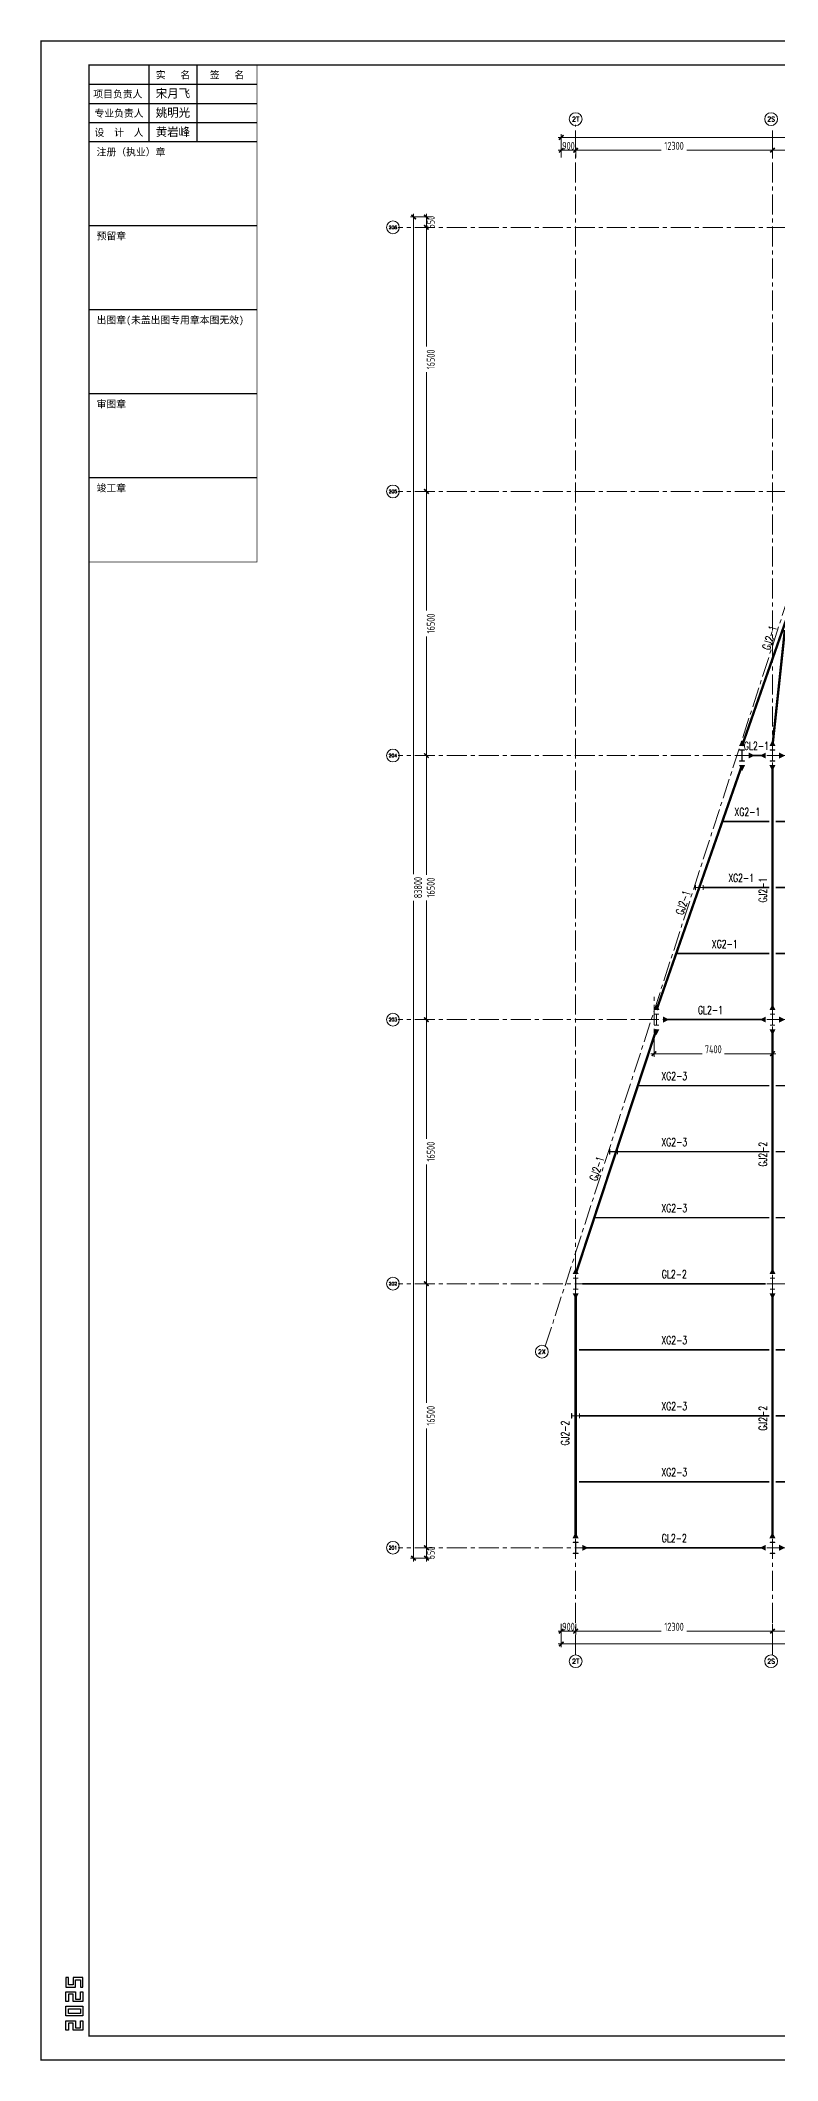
# Model space of a CAD drawing. Extents: x -1201378 to 2367219, y -619313 to 244905.
# Drawn here: x 326489 to 372562, y -96140 to 30085 of the extents above; entities that cross this region are included whole.
import ezdxf
from ezdxf.enums import TextEntityAlignment as Align

# ---------------------------------------------------------------- set-up
doc = ezdxf.new("R2010")
doc.units = 0
doc.header["$LTSCALE"] = 1000
doc.linetypes.add('CENTER', pattern=[2, 1.25, -0.25, 0.25, -0.25])
doc.layers.get('0').update_dxf_attribs({"linetype": 'CONTINUOUS'})
doc.layers.get('Defpoints').update_dxf_attribs({"linetype": 'CONTINUOUS'})
doc.layers.add('0-cxFrame', color=155, linetype='CONTINUOUS')
doc.layers.add('qianming', color=155, linetype='CONTINUOUS')
for name, color, linetype, lineweight in [('0-cxText', 131, 'CONTINUOUS', 25), ('S-axis', 111, 'CONTINUOUS', 0), ('S-bea', 40, 'CONTINUOUS', 0), ('S-col', 2, 'CONTINUOUS', 0), ('S-dote', 5, 'CENTER', 0), ('THIN', 7, 'CONTINUOUS', 0), ('柱间支撑', 6, 'CENTER', 0), ('梁', 4, 'CONTINUOUS', 18)]:
    doc.layers.add(name, color=color, linetype=linetype, lineweight=lineweight)
doc.styles.add('_TCH_AXIS', font='COMPLEX', dxfattribs={"bigfont": 'GBCBIG'})
doc.styles.add('cx_biaoti', font='')
doc.styles.add('cx_tuming', font='simhei.ttf')
doc.styles.add('cx_tuqian1', font='')
doc.styles.add('TSSD_Dimension', font='tssdeng.shx', dxfattribs={"width": 0.7, "bigfont": 'hztxt.shx'})
doc.styles.add('TSSD_Rein', font='tj-romans1.shx', dxfattribs={"width": 0.7, "bigfont": 'tj-hztxt.shx'})
doc.styles.add('图框宋体', font='', dxfattribs={"width": 0.75})
doc.styles.add('黑体', font='simhei.ttf', dxfattribs={"width": 0.8})
doc.styles.get('cx_biaoti').set_extended_font_data('SimSun')
doc.styles.get('cx_tuqian1').set_extended_font_data('SimSun')
doc.styles.get('图框宋体').set_extended_font_data('SimSun')
doc.dimstyles.new('TSSD_200_200', dxfattribs={"dimtxt": 500, "dimasz": 200, "dimexe": 200, "dimexo": 500, "dimgap": 200, "dimtad": 1, "dimdec": 0, "dimzin": 0, "dimdsep": 46, "dimtxsty": 'TSSD_Dimension', "dimblk": 'ARCHTICK', "dimcen": 0, "dimdle": 200, "dimclrt": 7, "dimadec": 0, "dimazin": 0, "dimtfac": 1, "dimtdec": 0, "dimtix": 1, "dimtmove": 2, "dimatfit": 3, "dimfxl": 1, "dimtolj": 1, "dimtzin": 0, "dimarcsym": 0})

# ---------------------------------------------------------------- blocks, each defined once
blk = doc.blocks.new('_ArchTick')
at = {"color": 0, "linetype": 'ByBlock', "const_width": 0.5}
blk.add_lwpolyline([(-0.71, -0.71), (0.71, 0.71)], dxfattribs=at)
blk = doc.blocks.new('*D59')
at = {"layer": 'Defpoints', "color": 0, "transparency": 16777216}
for p in [(-249387, -264748), (-248565, -264098), (-248565, -264748)]:
    blk.add_point(p, dxfattribs=at)
at = {"layer": 'S-axis', "color": 0, "lineweight": -2, "transparency": 16777216}
for p, q in [((-249065, -264098), (-249587, -264098)), ((-249065, -264748), (-249587, -264748)), ((-249387, -263898), (-249387, -264948))]:
    blk.add_line(p, q, dxfattribs=at)
at = {"layer": 'S-axis', "color": 0, "lineweight": -2, "transparency": 16777216, "xscale": 200, "yscale": 200, "zscale": 200}
for p, rotation in [((-249387, -264098), 90), ((-249387, -264748), 270)]:
    blk.add_blockref('_ArchTick', p, dxfattribs=dict(at, rotation=rotation))
at = {"layer": 'S-axis', "color": 7, "transparency": 16777216, "insert": (-249112, -264423), "char_height": 500, "attachment_point": 5, "rotation": 90, "style": 'TSSD_Dimension'}
blk.add_mtext('\\A1;650', dxfattribs=at)
blk = doc.blocks.new('*D60')
at = {"layer": 'Defpoints', "color": 0, "transparency": 16777216}
for p in [(-248565, -247598), (-249387, -264098), (-248565, -264098)]:
    blk.add_point(p, dxfattribs=at)
at = {"layer": 'S-axis', "color": 0, "lineweight": -2, "transparency": 16777216}
for p, q in [((-249387, -247398), (-249387, -255042)), ((-249065, -247598), (-249587, -247598)), ((-249387, -264298), (-249387, -256654)), ((-249065, -264098), (-249587, -264098))]:
    blk.add_line(p, q, dxfattribs=at)
at = {"layer": 'S-axis', "color": 0, "lineweight": -2, "transparency": 16777216, "xscale": 200, "yscale": 200, "zscale": 200}
for p, rotation in [((-249387, -247598), 90), ((-249387, -264098), 270)]:
    blk.add_blockref('_ArchTick', p, dxfattribs=dict(at, rotation=rotation))
at = {"layer": 'S-axis', "color": 7, "transparency": 16777216, "insert": (-249112, -255848), "char_height": 500, "attachment_point": 5, "rotation": 90, "style": 'TSSD_Dimension'}
blk.add_mtext('\\A1;16500', dxfattribs=at)
blk = doc.blocks.new('*D61')
at = {"layer": 'Defpoints', "color": 0, "transparency": 16777216}
for p in [(-248565, -231098), (-249387, -247598), (-248565, -247598)]:
    blk.add_point(p, dxfattribs=at)
at = {"layer": 'S-axis', "color": 0, "lineweight": -2, "transparency": 16777216}
for p, q in [((-249387, -230898), (-249387, -238542)), ((-249065, -231098), (-249587, -231098)), ((-249387, -247798), (-249387, -240154)), ((-249065, -247598), (-249587, -247598))]:
    blk.add_line(p, q, dxfattribs=at)
at = {"layer": 'S-axis', "color": 0, "lineweight": -2, "transparency": 16777216, "xscale": 200, "yscale": 200, "zscale": 200}
for p, rotation in [((-249387, -231098), 90), ((-249387, -247598), 270)]:
    blk.add_blockref('_ArchTick', p, dxfattribs=dict(at, rotation=rotation))
at = {"layer": 'S-axis', "color": 7, "transparency": 16777216, "insert": (-249112, -239348), "char_height": 500, "attachment_point": 5, "rotation": 90, "style": 'TSSD_Dimension'}
blk.add_mtext('\\A1;16500', dxfattribs=at)
blk = doc.blocks.new('*D62')
at = {"layer": 'Defpoints', "color": 0, "transparency": 16777216}
for p in [(-248565, -214598), (-249387, -231098), (-248565, -231098)]:
    blk.add_point(p, dxfattribs=at)
at = {"layer": 'S-axis', "color": 0, "lineweight": -2, "transparency": 16777216}
for p, q in [((-249387, -214398), (-249387, -222042)), ((-249065, -214598), (-249587, -214598)), ((-249387, -231298), (-249387, -223654)), ((-249065, -231098), (-249587, -231098))]:
    blk.add_line(p, q, dxfattribs=at)
at = {"layer": 'S-axis', "color": 0, "lineweight": -2, "transparency": 16777216, "xscale": 200, "yscale": 200, "zscale": 200}
for p, rotation in [((-249387, -214598), 90), ((-249387, -231098), 270)]:
    blk.add_blockref('_ArchTick', p, dxfattribs=dict(at, rotation=rotation))
at = {"layer": 'S-axis', "color": 7, "transparency": 16777216, "insert": (-249112, -222848), "char_height": 500, "attachment_point": 5, "rotation": 90, "style": 'TSSD_Dimension'}
blk.add_mtext('\\A1;16500', dxfattribs=at)
blk = doc.blocks.new('*D63')
at = {"layer": 'Defpoints', "color": 0, "transparency": 16777216}
for p in [(-248565, -198098), (-249387, -214598), (-248565, -214598)]:
    blk.add_point(p, dxfattribs=at)
at = {"layer": 'S-axis', "color": 0, "lineweight": -2, "transparency": 16777216}
for p, q in [((-249065, -198098), (-249587, -198098)), ((-249387, -197898), (-249387, -205542)), ((-249387, -214798), (-249387, -207154)), ((-249065, -214598), (-249587, -214598))]:
    blk.add_line(p, q, dxfattribs=at)
at = {"layer": 'S-axis', "color": 0, "lineweight": -2, "transparency": 16777216, "xscale": 200, "yscale": 200, "zscale": 200}
for p, rotation in [((-249387, -198098), 90), ((-249387, -214598), 270)]:
    blk.add_blockref('_ArchTick', p, dxfattribs=dict(at, rotation=rotation))
at = {"layer": 'S-axis', "color": 7, "transparency": 16777216, "insert": (-249112, -206348), "char_height": 500, "attachment_point": 5, "rotation": 90, "style": 'TSSD_Dimension'}
blk.add_mtext('\\A1;16500', dxfattribs=at)
blk = doc.blocks.new('*D64')
at = {"layer": 'Defpoints', "color": 0, "transparency": 16777216}
for p in [(-248565, -181598), (-249387, -198098), (-248565, -198098)]:
    blk.add_point(p, dxfattribs=at)
at = {"layer": 'S-axis', "color": 0, "lineweight": -2, "transparency": 16777216}
for p, q in [((-249065, -181598), (-249587, -181598)), ((-249387, -181398), (-249387, -189042)), ((-249387, -198298), (-249387, -190654)), ((-249065, -198098), (-249587, -198098))]:
    blk.add_line(p, q, dxfattribs=at)
at = {"layer": 'S-axis', "color": 0, "lineweight": -2, "transparency": 16777216, "xscale": 200, "yscale": 200, "zscale": 200}
for p, rotation in [((-249387, -181598), 90), ((-249387, -198098), 270)]:
    blk.add_blockref('_ArchTick', p, dxfattribs=dict(at, rotation=rotation))
at = {"layer": 'S-axis', "color": 7, "transparency": 16777216, "insert": (-249112, -189848), "char_height": 500, "attachment_point": 5, "rotation": 90, "style": 'TSSD_Dimension'}
blk.add_mtext('\\A1;16500', dxfattribs=at)
blk = doc.blocks.new('*D65')
at = {"layer": 'Defpoints', "color": 0, "transparency": 16777216}
for p in [(-249387, -181598), (-248565, -180948), (-248565, -181598)]:
    blk.add_point(p, dxfattribs=at)
at = {"layer": 'S-axis', "color": 0, "lineweight": -2, "transparency": 16777216}
for p, q in [((-249065, -180948), (-249587, -180948)), ((-249065, -181598), (-249587, -181598)), ((-249387, -180748), (-249387, -181798))]:
    blk.add_line(p, q, dxfattribs=at)
at = {"layer": 'S-axis', "color": 0, "lineweight": -2, "transparency": 16777216, "xscale": 200, "yscale": 200, "zscale": 200}
for p, rotation in [((-249387, -180948), 90), ((-249387, -181598), 270)]:
    blk.add_blockref('_ArchTick', p, dxfattribs=dict(at, rotation=rotation))
at = {"layer": 'S-axis', "color": 7, "transparency": 16777216, "insert": (-249112, -181273), "char_height": 500, "attachment_point": 5, "rotation": 90, "style": 'TSSD_Dimension'}
blk.add_mtext('\\A1;650', dxfattribs=at)
blk = doc.blocks.new('*D66')
at = {"layer": 'Defpoints', "color": 0, "transparency": 16777216}
for p in [(-240958, -268348), (-240058, -268348), (-240058, -269308)]:
    blk.add_point(p, dxfattribs=at)
at = {"layer": 'S-axis', "color": 0, "lineweight": -2, "transparency": 16777216}
for p, q in [((-240958, -268848), (-240958, -269508)), ((-240058, -268848), (-240058, -269508)), ((-241158, -269308), (-239858, -269308))]:
    blk.add_line(p, q, dxfattribs=at)
at = {"layer": 'S-axis', "color": 0, "lineweight": -2, "transparency": 16777216, "xscale": 200, "yscale": 200, "zscale": 200, "rotation": 180}
blk.add_blockref('_ArchTick', (-240958, -269308), dxfattribs=at)
at = {"layer": 'S-axis', "color": 0, "lineweight": -2, "transparency": 16777216, "xscale": 200, "yscale": 200, "zscale": 200}
blk.add_blockref('_ArchTick', (-240058, -269308), dxfattribs=at)
at = {"layer": 'S-axis', "color": 7, "transparency": 16777216, "insert": (-240508, -269033), "char_height": 500, "attachment_point": 5, "style": 'TSSD_Dimension'}
blk.add_mtext('\\A1;900', dxfattribs=at)
blk = doc.blocks.new('*D67')
at = {"layer": 'Defpoints', "color": 0, "transparency": 16777216}
for p in [(-240058, -268348), (-227758, -268348), (-227758, -269308)]:
    blk.add_point(p, dxfattribs=at)
at = {"layer": 'S-axis', "color": 0, "lineweight": -2, "transparency": 16777216}
for p, q in [((-240058, -268848), (-240058, -269508)), ((-227758, -268848), (-227758, -269508)), ((-240258, -269308), (-234714, -269308)), ((-227558, -269308), (-233103, -269308))]:
    blk.add_line(p, q, dxfattribs=at)
at = {"layer": 'S-axis', "color": 0, "lineweight": -2, "transparency": 16777216, "xscale": 200, "yscale": 200, "zscale": 200, "rotation": 180}
blk.add_blockref('_ArchTick', (-240058, -269308), dxfattribs=at)
at = {"layer": 'S-axis', "color": 0, "lineweight": -2, "transparency": 16777216, "xscale": 200, "yscale": 200, "zscale": 200}
blk.add_blockref('_ArchTick', (-227758, -269308), dxfattribs=at)
at = {"layer": 'S-axis', "color": 7, "transparency": 16777216, "insert": (-233908, -269033), "char_height": 500, "attachment_point": 5, "style": 'TSSD_Dimension'}
blk.add_mtext('\\A1;12300', dxfattribs=at)
blk = doc.blocks.new('*D68')
at = {"layer": 'Defpoints', "color": 0, "transparency": 16777216}
for p in [(-227758, -268348), (-218758, -268348), (-218758, -269308)]:
    blk.add_point(p, dxfattribs=at)
at = {"layer": 'S-axis', "color": 0, "lineweight": -2, "transparency": 16777216}
for p, q in [((-227758, -268848), (-227758, -269508)), ((-218758, -268848), (-218758, -269508)), ((-227958, -269308), (-223957, -269308)), ((-218558, -269308), (-222560, -269308))]:
    blk.add_line(p, q, dxfattribs=at)
at = {"layer": 'S-axis', "color": 0, "lineweight": -2, "transparency": 16777216, "xscale": 200, "yscale": 200, "zscale": 200, "rotation": 180}
blk.add_blockref('_ArchTick', (-227758, -269308), dxfattribs=at)
at = {"layer": 'S-axis', "color": 0, "lineweight": -2, "transparency": 16777216, "xscale": 200, "yscale": 200, "zscale": 200}
blk.add_blockref('_ArchTick', (-218758, -269308), dxfattribs=at)
at = {"layer": 'S-axis', "color": 7, "transparency": 16777216, "insert": (-223258, -269033), "char_height": 500, "attachment_point": 5, "style": 'TSSD_Dimension'}
blk.add_mtext('\\A1;9000', dxfattribs=at)
blk = doc.blocks.new('*D92')
at = {"layer": 'Defpoints', "color": 0, "transparency": 16777216}
for p in [(-240958, -268448), (-82958, -268448), (-82958, -270108)]:
    blk.add_point(p, dxfattribs=at)
at = {"layer": 'S-axis', "color": 0, "lineweight": -2, "transparency": 16777216}
for p, q in [((-241158, -270108), (-162899, -270108)), ((-240958, -268948), (-240958, -270308)), ((-82758, -270108), (-161018, -270108)), ((-82958, -268948), (-82958, -270308))]:
    blk.add_line(p, q, dxfattribs=at)
at = {"layer": 'S-axis', "color": 0, "lineweight": -2, "transparency": 16777216, "xscale": 200, "yscale": 200, "zscale": 200, "rotation": 180}
blk.add_blockref('_ArchTick', (-240958, -270108), dxfattribs=at)
at = {"layer": 'S-axis', "color": 0, "lineweight": -2, "transparency": 16777216, "xscale": 200, "yscale": 200, "zscale": 200}
blk.add_blockref('_ArchTick', (-82958, -270108), dxfattribs=at)
at = {"layer": 'S-axis', "color": 7, "transparency": 16777216, "insert": (-161958, -269833), "char_height": 500, "attachment_point": 5, "style": 'TSSD_Dimension'}
blk.add_mtext('\\A1;158000', dxfattribs=at)
blk = doc.blocks.new('*D93')
at = {"layer": 'Defpoints', "color": 0, "transparency": 16777216}
for p in [(-240958, -177738), (-240058, -176778), (-240058, -177738)]:
    blk.add_point(p, dxfattribs=at)
at = {"layer": 'S-axis', "color": 0, "lineweight": -2, "transparency": 16777216}
for p, q in [((-240958, -177238), (-240958, -176578)), ((-240058, -177238), (-240058, -176578)), ((-241158, -176778), (-239858, -176778))]:
    blk.add_line(p, q, dxfattribs=at)
at = {"layer": 'S-axis', "color": 0, "lineweight": -2, "transparency": 16777216, "xscale": 200, "yscale": 200, "zscale": 200, "rotation": 180}
blk.add_blockref('_ArchTick', (-240958, -176778), dxfattribs=at)
at = {"layer": 'S-axis', "color": 0, "lineweight": -2, "transparency": 16777216, "xscale": 200, "yscale": 200, "zscale": 200}
blk.add_blockref('_ArchTick', (-240058, -176778), dxfattribs=at)
at = {"layer": 'S-axis', "color": 7, "transparency": 16777216, "insert": (-240508, -176503), "char_height": 500, "attachment_point": 5, "style": 'TSSD_Dimension'}
blk.add_mtext('\\A1;900', dxfattribs=at)
blk = doc.blocks.new('*D94')
at = {"layer": 'Defpoints', "color": 0, "transparency": 16777216}
for p in [(-240058, -177738), (-227758, -176778), (-227758, -177738)]:
    blk.add_point(p, dxfattribs=at)
at = {"layer": 'S-axis', "color": 0, "lineweight": -2, "transparency": 16777216}
for p, q in [((-240058, -177238), (-240058, -176578)), ((-227758, -177238), (-227758, -176578)), ((-240258, -176778), (-234714, -176778)), ((-227558, -176778), (-233103, -176778))]:
    blk.add_line(p, q, dxfattribs=at)
at = {"layer": 'S-axis', "color": 0, "lineweight": -2, "transparency": 16777216, "xscale": 200, "yscale": 200, "zscale": 200, "rotation": 180}
blk.add_blockref('_ArchTick', (-240058, -176778), dxfattribs=at)
at = {"layer": 'S-axis', "color": 0, "lineweight": -2, "transparency": 16777216, "xscale": 200, "yscale": 200, "zscale": 200}
blk.add_blockref('_ArchTick', (-227758, -176778), dxfattribs=at)
at = {"layer": 'S-axis', "color": 7, "transparency": 16777216, "insert": (-233908, -176503), "char_height": 500, "attachment_point": 5, "style": 'TSSD_Dimension'}
blk.add_mtext('\\A1;12300', dxfattribs=at)
blk = doc.blocks.new('*D95')
at = {"layer": 'Defpoints', "color": 0, "transparency": 16777216}
for p in [(-227758, -177738), (-218758, -176778), (-218758, -177738)]:
    blk.add_point(p, dxfattribs=at)
at = {"layer": 'S-axis', "color": 0, "lineweight": -2, "transparency": 16777216}
for p, q in [((-227758, -177238), (-227758, -176578)), ((-218758, -177238), (-218758, -176578)), ((-227958, -176778), (-223957, -176778)), ((-218558, -176778), (-222560, -176778))]:
    blk.add_line(p, q, dxfattribs=at)
at = {"layer": 'S-axis', "color": 0, "lineweight": -2, "transparency": 16777216, "xscale": 200, "yscale": 200, "zscale": 200, "rotation": 180}
blk.add_blockref('_ArchTick', (-227758, -176778), dxfattribs=at)
at = {"layer": 'S-axis', "color": 0, "lineweight": -2, "transparency": 16777216, "xscale": 200, "yscale": 200, "zscale": 200}
blk.add_blockref('_ArchTick', (-218758, -176778), dxfattribs=at)
at = {"layer": 'S-axis', "color": 7, "transparency": 16777216, "insert": (-223258, -176503), "char_height": 500, "attachment_point": 5, "style": 'TSSD_Dimension'}
blk.add_mtext('\\A1;9000', dxfattribs=at)
blk = doc.blocks.new('*D112')
at = {"layer": 'Defpoints', "color": 0, "transparency": 16777216}
for p in [(-82958, -175978), (-240958, -177638), (-82958, -177638)]:
    blk.add_point(p, dxfattribs=at)
at = {"layer": 'S-axis', "color": 0, "lineweight": -2, "transparency": 16777216}
for p, q in [((-241158, -175978), (-162899, -175978)), ((-240958, -177138), (-240958, -175778)), ((-82758, -175978), (-161018, -175978)), ((-82958, -177138), (-82958, -175778))]:
    blk.add_line(p, q, dxfattribs=at)
at = {"layer": 'S-axis', "color": 0, "lineweight": -2, "transparency": 16777216, "xscale": 200, "yscale": 200, "zscale": 200, "rotation": 180}
blk.add_blockref('_ArchTick', (-240958, -175978), dxfattribs=at)
at = {"layer": 'S-axis', "color": 0, "lineweight": -2, "transparency": 16777216, "xscale": 200, "yscale": 200, "zscale": 200}
blk.add_blockref('_ArchTick', (-82958, -175978), dxfattribs=at)
at = {"layer": 'S-axis', "color": 7, "transparency": 16777216, "insert": (-161958, -175703), "char_height": 500, "attachment_point": 5, "style": 'TSSD_Dimension'}
blk.add_mtext('\\A1;158000', dxfattribs=at)
blk = doc.blocks.new('*D114')
at = {"layer": 'Defpoints', "color": 0, "transparency": 16777216}
for p in [(-248665, -180948), (-250187, -264748), (-248665, -264748)]:
    blk.add_point(p, dxfattribs=at)
at = {"layer": 'S-axis', "color": 0, "lineweight": -2, "transparency": 16777216}
for p, q in [((-249165, -180948), (-250387, -180948)), ((-250187, -180748), (-250187, -222015)), ((-250187, -264948), (-250187, -223681)), ((-249165, -264748), (-250387, -264748))]:
    blk.add_line(p, q, dxfattribs=at)
at = {"layer": 'S-axis', "color": 0, "lineweight": -2, "transparency": 16777216, "xscale": 200, "yscale": 200, "zscale": 200}
for p, rotation in [((-250187, -180948), 90), ((-250187, -264748), 270)]:
    blk.add_blockref('_ArchTick', p, dxfattribs=dict(at, rotation=rotation))
at = {"layer": 'S-axis', "color": 7, "transparency": 16777216, "insert": (-249912, -222848), "char_height": 500, "attachment_point": 5, "rotation": 90, "style": 'TSSD_Dimension'}
blk.add_mtext('\\A1;83800', dxfattribs=at)
blk = doc.blocks.new('*D116')
at = {"layer": 'Defpoints', "color": 0, "transparency": 16777216}
for p in [(-235158, -232188), (-227758, -232188), (-227758, -233226)]:
    blk.add_point(p, dxfattribs=at)
at = {"layer": 'S-axis', "color": 0, "lineweight": -2, "transparency": 16777216}
for p, q in [((-235358, -233226), (-232157, -233226)), ((-235158, -232688), (-235158, -233426)), ((-227558, -233226), (-230760, -233226)), ((-227758, -232688), (-227758, -233426))]:
    blk.add_line(p, q, dxfattribs=at)
at = {"layer": 'S-axis', "color": 0, "lineweight": -2, "transparency": 16777216, "xscale": 200, "yscale": 200, "zscale": 200, "rotation": 180}
blk.add_blockref('_ArchTick', (-235158, -233226), dxfattribs=at)
at = {"layer": 'S-axis', "color": 0, "lineweight": -2, "transparency": 16777216, "xscale": 200, "yscale": 200, "zscale": 200}
blk.add_blockref('_ArchTick', (-227758, -233226), dxfattribs=at)
at = {"layer": 'S-axis', "color": 7, "transparency": 16777216, "insert": (-231458, -232951), "char_height": 500, "attachment_point": 5, "style": 'TSSD_Dimension'}
blk.add_mtext('\\A1;7400', dxfattribs=at)
blk = doc.blocks.new('nt66')
at = {"layer": 'S-col'}
blk.add_lwpolyline([(-195790, 766820), (-195490, 766820), (-195490, 766808), (-195636, 766808), (-195636, 766132), (-195490, 766132), (-195490, 766120), (-195790, 766120), (-195790, 766132), (-195644, 766132), (-195644, 766808), (-195790, 766808)], close=True, dxfattribs=at)
blk = doc.blocks.new('33333')
for p in [(-79117, -76900), (-77214, -76900), (-84464, -93400), (-77214, -93400), (-89514, -109900), (-77214, -109900), (-89514, -126400), (-77214, -126400)]:
    blk.add_blockref('nt66', p)
blk = doc.blocks.new('zjcx_lan_xinxi(Dragon)')
for p, q in [((7000, -3200), (0, -3200)), ((7000, -6700), (0, -6700)), ((7000, -10200), (0, -10200)), ((7000, -13700), (0, -13700)), ((7000, -17200), (0, -17200))]:
    blk.add_line(p, q)
at = {"const_width": 25}
blk.add_lwpolyline([(0, -20700), (7000, -20700), (7000, 0), (0, 0)], close=True, dxfattribs=at)
for points in [[(2500, -3200), (2500, 0)], [(4500, -3200), (4500, 0)], [(0, -800), (7000, -800)], [(0, -1600), (7000, -1600)], [(0, -2400), (7000, -2400)]]:
    blk.add_lwpolyline(points)
for points in [[(7000, -3200), (7000, 0)], [(0, -3200), (7000, -3200)], [(0, -20700), (7000, -20700), (7000, -3200)], [(0, -20700), (7000, -20700)]]:
    blk.add_lwpolyline(points, dxfattribs=at)
at = {"style": '图框宋体'}
for s, p in [('实   名', (3500, -400)), ('签   名', (5750, -400)), ('项目负责人', (1204, -1200)), ('专业负责人', (1250, -2000)), ('设  计  人', (1250, -2800))]:
    blk.add_text(s, height=300, dxfattribs=at).set_placement(p, align=Align.MIDDLE)
for s, p in [('注册（执业）章', (318, -3771)), ('预留章', (318, -7271)), ('出图章(未盖出图专用章本图无效)', (318, -10771)), ('审图章', (318, -14271)), ('竣工章', (318, -17771))]:
    blk.add_text(s, height=300, dxfattribs=at).set_placement(p)
blk = doc.blocks.new('T-信息(Dragon)')
at = {"layer": '0-cxFrame'}
blk.add_blockref('zjcx_lan_xinxi(Dragon)', (0, 0), dxfattribs=at)
at = {"layer": 'qianming', "color": 3, "style": 'cx_biaoti'}
for s, p in [('宋月飞', (3497, -1185)), ('姚明光', (3497, -1985)), ('黄岩峰', (3497, -2785))]:
    blk.add_text(s, height=350, dxfattribs=at).set_placement(p, align=Align.MIDDLE_CENTER)
blk = doc.blocks.new('TK22.A0 L(Dragon)')
at = {"layer": '0-cxFrame', "color": 7, "const_width": 0.5}
blk.add_lwpolyline([(0, 0), (-1486, 0), (-1486, 841), (0, 841)], close=True, dxfattribs=at)
at = {"layer": '0-cxFrame', "const_width": 0.5}
blk.add_lwpolyline([(-80, 10), (-1466, 10), (-1466, 831), (-80, 831)], close=True, dxfattribs=at)
at = {"layer": 'Defpoints', "color": 2}
for points in [[(-1474.6, 34.37), (-1475.6, 34.37), (-1475.6, 30.37), (-1471.6, 30.37), (-1471.6, 33.37), (-1469.6, 33.37), (-1469.6, 30.37), (-1468.6, 30.37), (-1468.6, 34.37), (-1472.6, 34.37), (-1472.6, 31.37), (-1474.6, 31.37), (-1474.6, 34.37)], [(-1474.6, 24.37), (-1475.6, 24.37), (-1475.6, 28.37), (-1471.6, 28.37), (-1471.6, 25.37), (-1469.6, 25.37), (-1469.6, 28.37), (-1468.6, 28.37), (-1468.6, 24.37), (-1472.6, 24.37), (-1472.6, 27.37), (-1474.6, 27.37), (-1474.6, 24.37)], [(-1474.6, 12.37), (-1475.6, 12.37), (-1475.6, 16.37), (-1471.6, 16.37), (-1471.6, 13.37), (-1469.6, 13.37), (-1469.6, 16.37), (-1468.6, 16.37), (-1468.6, 12.37), (-1472.6, 12.37), (-1472.6, 15.37), (-1474.6, 15.37), (-1474.6, 12.37)]]:
    blk.add_lwpolyline(points, dxfattribs=at)
for points in [[(-1475.6, 18.37), (-1475.6, 22.37), (-1468.6, 22.37), (-1468.6, 18.37)], [(-1474.6, 19.37), (-1474.6, 21.37), (-1469.6, 21.37), (-1469.6, 19.37)]]:
    blk.add_lwpolyline(points, close=True, dxfattribs=at)
at = {"layer": '0-cxFrame', "xscale": 0.009999999999999998, "yscale": 0.009999999999999998, "zscale": 0.009999999999999998}
blk.add_blockref('T-信息(Dragon)', (-1466, 831), dxfattribs=at)
at = {"style": '黑体', "flags": 4}
blk.add_attdef('图幅', text='', height=3.3, dxfattribs=at).set_placement((-40, 3), align=Align.RIGHT)
at = {"layer": '0-cxText', "flags": 4}
for tag, height, style, p in [('建设单位', 3.5, 'cx_tuming', (-45, 240)), ('项目名称', 3.5, 'cx_tuming', (-45, 210)), ('子项名称', 3.5, 'cx_tuming', (-45, 180)), ('工程编号', 3.3, 'cx_tuqian1', (-35, 165)), ('图名1', 3.5, 'cx_tuming', (-45, 87)), ('图名2', 3.5, 'cx_tuming', (-45, 79)), ('图名3', 3.5, 'cx_tuming', (-45, 71)), ('出图日期', 3.3, 'cx_tuqian1', (-39, 60)), ('专业', 3.3, 'cx_tuqian1', (-55, 52)), ('图号', 3.3, 'cx_tuqian1', (-55, 44)), ('版次', 3.3, 'cx_tuqian1', (-20, 44))]:
    blk.add_attdef(tag, text='', height=height, dxfattribs=dict(at, style=style)).set_placement(p, align=Align.MIDDLE)
at = {"layer": 'Defpoints', "color": 6, "flags": 4}
for tag, height, style, p in [('tufu', 3.3, '黑体', (-12, 12)), ('dwfname', 4, 'cx_tuqian1', (-80, 3))]:
    blk.add_attdef(tag, text='', height=height, dxfattribs=dict(at, style=style)).set_placement(p, align=Align.RIGHT)
blk = doc.blocks.new('2#轴网')
at = {"layer": 'S-axis'}
for centre in [(-240058.5, -174832), (-227843.4, -174832), (-251479.7, -181597), (-251479.7, -198097), (-251479.7, -214597), (-251479.7, -231097), (-251479.7, -247597), (-242170.8, -251846.6), (-251479.7, -264097), (-240058.5, -271187), (-227843.4, -271187)]:
    blk.add_circle(centre, 400, dxfattribs=at)
at = {"layer": 'S-dote'}
for p, q in [((-240058.5, -270787), (-240058.5, -175198.2)), ((-227758.5, -270787), (-227758.5, -175298.2)), ((-74854.3, -181598.2), (-251154.3, -181598.2)), ((-74854.3, -198098.2), (-251154.3, -198098.2)), ((-74854.3, -214598.2), (-251154.3, -214598.2)), ((-235158.5, -233428.2), (-235158.5, -229638.2)), ((-74854.3, -231098.2), (-251154.3, -231098.2)), ((-74854.3, -247598.2), (-251154.3, -247598.2)), ((-74854.3, -264098.2), (-251154.3, -264098.2))]:
    blk.add_line(p, q, dxfattribs=at)
blk.add_lwpolyline([(-241957, -251508.6), (-218110.9, -178014.1)], dxfattribs=at)
at = {"layer": 'S-axis', "style": '_TCH_AXIS'}
for s, height, p, p2 in [('2T', 288.12, (-240298.6, -174976.1), (-239818.4, -174976.1)), ('2S', 294.28, (-228081.6, -174979.2), (-227605.1, -174979.2)), ('206', 202.97, (-251740.6, -181698.5), (-251218.7, -181698.5)), ('205', 202.97, (-251740.6, -198198.5), (-251218.7, -198198.5)), ('204', 196.63, (-251741.8, -214695.4), (-251217.5, -214695.4)), ('203', 202.97, (-251740.6, -231198.5), (-251218.7, -231198.5)), ('202', 202.97, (-251740.6, -247698.5), (-251218.7, -247698.5)), ('2X', 270.86, (-242415.9, -251982), (-241925.8, -251982)), ('201', 220.59, (-251737, -264207.3), (-251222.3, -264207.3)), ('2T', 288.12, (-240298.6, -271331.1), (-239818.4, -271331.1)), ('2S', 294.28, (-228081.6, -271334.2), (-227605.1, -271334.2))]:
    blk.add_text(s, height=height, dxfattribs=at).set_placement(p, p2, align=Align.FIT)
at = {"layer": 'S-axis'}
for base, p1, p2, angle, picture, middle in [((-82958.5, -175978.2), (-240958.5, -177638.2), (-82958.5, -177638.2), 0, '*D112', (-161958.5, -175703.2)), ((-240058.5, -176778.2), (-240958.5, -177738.2), (-240058.5, -177738.2), 0, '*D93', (-240508.5, -176503.2)), ((-227758.5, -176778.2), (-240058.5, -177738.2), (-227758.5, -177738.2), 0, '*D94', (-233908.5, -176503.2)), ((-218758.5, -176778.2), (-227758.5, -177738.2), (-218758.5, -177738.2), 0, '*D95', (-223258.5, -176503.2)), ((-250186.9, -264748.2), (-248664.7, -180948.2), (-248664.7, -264748.2), 270, '*D114', (-249911.9, -222848.2)), ((-249386.9, -181598.2), (-248564.7, -180948.2), (-248564.7, -181598.2), 270, '*D65', (-249111.9, -181273.2)), ((-249386.9, -198098.2), (-248564.7, -181598.2), (-248564.7, -198098.2), 270, '*D64', (-249111.9, -189848.2)), ((-249386.9, -214598.2), (-248564.7, -198098.2), (-248564.7, -214598.2), 270, '*D63', (-249111.9, -206348.2)), ((-249386.9, -231098.2), (-248564.7, -214598.2), (-248564.7, -231098.2), 270, '*D62', (-249111.9, -222848.2)), ((-249386.9, -247598.2), (-248564.7, -231098.2), (-248564.7, -247598.2), 270, '*D61', (-249111.9, -239348.2)), ((-227758.5, -233225.7), (-235158.5, -232188.2), (-227758.5, -232188.2), 0, '*D116', (-231458.5, -232950.7)), ((-249386.9, -264098.2), (-248564.7, -247598.2), (-248564.7, -264098.2), 270, '*D60', (-249111.9, -255848.2)), ((-249386.9, -264748.2), (-248564.7, -264098.2), (-248564.7, -264748.2), 270, '*D59', (-249111.9, -264423.2)), ((-240058.5, -269308.2), (-240958.5, -268348.2), (-240058.5, -268348.2), 0, '*D66', (-240508.5, -269033.2)), ((-82958.5, -270108.2), (-240958.5, -268448.2), (-82958.5, -268448.2), 0, '*D92', (-161958.5, -269833.2)), ((-227758.5, -269308.2), (-240058.5, -268348.2), (-227758.5, -268348.2), 0, '*D67', (-233908.5, -269033.2)), ((-218758.5, -269308.2), (-227758.5, -268348.2), (-218758.5, -268348.2), 0, '*D68', (-223258.5, -269033.2))]:
    dim = blk.add_linear_dim(base=base, p1=p1, p2=p2, angle=angle, dimstyle='TSSD_200_200', dxfattribs=at)
    dim.commit()
    dim.dimension.update_dxf_attribs({"geometry": picture, "text_midpoint": middle, "dimtype": 161})

msp = doc.modelspace()

# ---------------------------------------------------------------- linework, layer by layer
at = {"layer": 'S-bea', "const_width": 150}
for points in [[(370339, -13998.2), (375691.5, 1301.8)], [(372241.5, -13998.2), (373015.8, -6748.2)], [(364991.5, -30498.2), (370339, -15198.2)], [(372241.5, -15198.2), (372241.5, -30498.2)], [(359941.5, -46998.2), (364991.5, -31698.2)], [(372241.5, -31698.2), (372241.5, -46998.2)], [(359941.5, -48198.2), (359941.5, -63498.2)], [(372241.5, -48198.2), (372241.5, -63498.2)]]:
    msp.add_lwpolyline(points, dxfattribs=at)
at = {"layer": 'S-bea'}
for points in [[(370339, -13998.2, 375, 0, 0), (370339, -13623.2, 375, 0, 0)], [(372241.5, -13998.2, 375, 0, 0), (372241.5, -13623.2, 375, 0, 0)], [(370339, -15198.2, 375, 0, 0), (370339, -15573.2, 375, 0, 0)], [(370754, -14598.2, 375, 0, 0), (371129, -14598.2, 375, 0, 0)], [(371826.5, -14598.2, 375, 0, 0), (371451.5, -14598.2, 375, 0, 0)], [(372241.5, -15198.2, 375, 0, 0), (372241.5, -15573.2, 375, 0, 0)], [(372656.5, -14598.2, 375, 0, 0), (373031.5, -14598.2, 375, 0, 0)], [(364991.5, -30498.2, 375, 0, 0), (364991.5, -30123.2, 375, 0, 0)], [(372241.5, -30498.2, 375, 0, 0), (372241.5, -30123.2, 375, 0, 0)], [(364991.5, -31698.2, 375, 0, 0), (364991.5, -32073.2, 375, 0, 0)], [(365406.5, -31098.2, 375, 0, 0), (365781.5, -31098.2, 375, 0, 0)], [(371826.5, -31098.2, 375, 0, 0), (371451.5, -31098.2, 375, 0, 0)], [(372241.5, -31698.2, 375, 0, 0), (372241.5, -32073.2, 375, 0, 0)], [(372656.5, -31098.2, 375, 0, 0), (373031.5, -31098.2, 375, 0, 0)], [(359941.5, -46998.2, 375, 0, 0), (359941.5, -46623.2, 375, 0, 0)], [(372241.5, -46998.2, 375, 0, 0), (372241.5, -46623.2, 375, 0, 0)], [(359941.5, -48198.2, 375, 0, 0), (359941.5, -48573.2, 375, 0, 0)], [(372241.5, -48198.2, 375, 0, 0), (372241.5, -48573.2, 375, 0, 0)], [(359941.5, -63498.2, 375, 0, 0), (359941.5, -63123.2, 375, 0, 0)], [(372241.5, -63498.2, 375, 0, 0), (372241.5, -63123.2, 375, 0, 0)], [(360356.5, -64098.2, 375, 0, 0), (360731.5, -64098.2, 375, 0, 0)], [(371826.5, -64098.2, 375, 0, 0), (371451.5, -64098.2, 375, 0, 0)], [(372656.5, -64098.2, 375, 0, 0), (373031.5, -64098.2, 375, 0, 0)]]:
    msp.add_lwpolyline(points, format="xyseb", dxfattribs=at)
at = {"layer": 'S-col'}
for points in [[(367912.2, -22998.2), (367912.2, -22698.2), (367900.2, -22698.2), (367900.2, -22844.2), (367424.2, -22844.2), (367424.2, -22698.2), (367412.2, -22698.2), (367412.2, -22998.2), (367424.2, -22998.2), (367424.2, -22852.2), (367900.2, -22852.2), (367900.2, -22998.2)], [(362558.6, -39498.2), (362558.6, -39198.2), (362546.6, -39198.2), (362546.6, -39344.2), (362070.6, -39344.2), (362070.6, -39198.2), (362058.6, -39198.2), (362058.6, -39498.2), (362070.6, -39498.2), (362070.6, -39352.2), (362546.6, -39352.2), (362546.6, -39498.2)], [(360191.5, -55998.2), (360191.5, -55698.2), (360179.5, -55698.2), (360179.5, -55844.2), (359703.5, -55844.2), (359703.5, -55698.2), (359691.5, -55698.2), (359691.5, -55998.2), (359703.5, -55998.2), (359703.5, -55852.2), (360179.5, -55852.2), (360179.5, -55998.2)]]:
    msp.add_lwpolyline(points, close=True, dxfattribs=at)
at = {"layer": '柱间支撑', "linetype": 'Continuous', "const_width": 100}
for points in [[(369107, -18723.2), (372041.5, -18723.2)], [(372441.5, -18723.2), (381041.5, -18723.2)], [(367912.2, -22848.2), (372041.5, -22848.2)], [(367912.2, -22848.2), (372041.5, -22848.2)], [(372441.5, -22848.2), (381041.5, -22848.2)], [(366223.6, -26973.2), (372041.5, -26973.2)], [(372441.5, -26973.2), (381041.5, -26973.2)], [(363828.1, -35223.2), (372041.5, -35223.2)], [(372441.5, -35223.2), (381041.5, -35223.2)], [(362558.6, -39348.2), (372041.5, -39348.2)], [(372441.5, -39348.2), (381041.5, -39348.2)], [(361105, -43473.2), (372041.5, -43473.2)], [(372441.5, -43473.2), (381041.5, -43473.2)], [(360141.5, -51723.2), (372041.5, -51723.2)], [(372441.5, -51723.2), (381041.5, -51723.2)], [(360141.5, -55848.2), (372041.5, -55848.2)], [(372441.5, -55848.2), (381041.5, -55848.2)], [(360141.5, -59973.2), (372041.5, -59973.2)], [(372441.5, -59973.2), (381041.5, -59973.2)]]:
    msp.add_lwpolyline(points, dxfattribs=at)
at = {"layer": '梁', "linetype": 'Continuous', "const_width": 100}
for points in [[(370754, -14598.2), (371826.5, -14598.2)], [(365406.5, -31098.2), (371826.5, -31098.2)], [(360356.5, -47598.2), (371826.5, -47598.2)], [(360356.5, -64098.2), (371826.5, -64098.2)]]:
    msp.add_lwpolyline(points, dxfattribs=at)

# ---------------------------------------------------------------- block references
at = {"layer": '0-cxFrame', "xscale": 150, "yscale": 150, "zscale": 150}
msp.add_blockref('TK22.A0 L(Dragon)', (549426.9, -96102.2), dxfattribs=at)
at = {"layer": 'S-axis'}
msp.add_blockref('2#轴网', (600000, 200000), dxfattribs=at)
at = {"layer": 'S-col'}
msp.add_blockref('33333', (645095.7, -704168.2), dxfattribs=at)

# ---------------------------------------------------------------- texts
at = {"layer": 'THIN', "style": 'TSSD_Rein', "width": 0.7}
for s, rotation, p in [('GJ2-1', 72, (372443.3, -7360.3)), ('GJ2-1', 90, (372041.5, -23006.9)), ('GJ2-1', 72, (367035.5, -23911.6)), ('GJ2-2', 90, (372041.5, -39506.9)), ('GJ2-1', 72, (361651.6, -40532.3)), ('GJ2-2', 90, (372041.5, -56006.9)), ('GJ2-2', 90, (359676.1, -56928.1))]:
    msp.add_text(s, height=500, rotation=rotation, dxfattribs=at).set_placement(p, align=Align.BOTTOM_CENTER)
for s, p in [('GL2-1', (371234.5, -14398.2)), ('XG2-1', (370670.6, -18523.2)), ('XG2-1', (370282.5, -22648.2)), ('XG2-1', (369259, -26773.2)), ('GL2-1', (368364.2, -30898.2)), ('XG2-3', (366104.1, -35023.2)), ('XG2-3', (366104.1, -39148.2)), ('XG2-3', (366104.1, -43273.2)), ('GL2-2', (366104.1, -47398.2)), ('XG2-3', (366104.1, -51523.2)), ('XG2-3', (366104.1, -55648.2)), ('XG2-3', (366104.1, -59773.2)), ('GL2-2', (366104.1, -63898.2))]:
    msp.add_text(s, height=500, dxfattribs=at).set_placement(p, align=Align.BOTTOM_CENTER)

doc.saveas('drawing.dxf')
